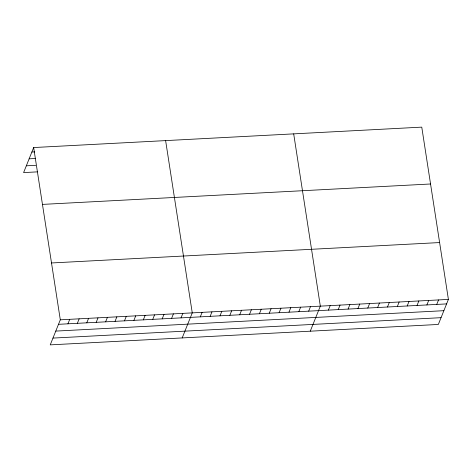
<?xml version="1.0" encoding="UTF-8"?>
<svg xmlns="http://www.w3.org/2000/svg" width="472" height="472" viewBox="0 0 472 472"><rect width="100%" height="100%" fill="white"/><g stroke="black" fill="none" stroke-linecap="round" stroke-linejoin="round"><path stroke-width="0.71" d="M33.665 147.547L60.304 319.821L50.239 344.867L438.335 324.453L448.4 299.407L421.762 127.133L33.665 147.547L23.6 172.593L37.377 171.867M67.927 323.822L69.732 319.326M77.349 323.326L79.154 318.83M86.777 322.83L88.583 318.334M96.2 322.335L98.005 317.839M105.628 321.839L107.433 317.343M115.05 321.343L116.855 316.848M124.478 320.848L126.284 316.352M133.9 320.352L135.706 315.856M143.329 319.857L145.134 315.361M152.751 319.361L154.556 314.865M162.173 318.865L163.985 314.37M171.602 318.37L173.407 313.874M181.024 317.874L182.835 313.378M182.192 337.928L192.257 312.883L165.619 140.603M200.305 316.859L202.11 312.364M210.152 316.34L211.963 311.844M220.005 315.821L221.81 311.325M229.858 315.302L231.663 310.812M239.711 314.783L241.517 310.293M249.558 314.269L251.369 309.774M259.411 313.75L261.217 309.254M269.264 313.231L271.07 308.735M279.117 312.712L280.923 308.216M288.97 312.193L290.776 307.703M298.817 311.679L300.629 307.183M308.67 311.16L310.476 306.664M310.263 331.191L320.329 306.145L293.69 133.871M328.376 310.122L330.182 305.626M338.223 309.602L340.035 305.107M348.076 309.083L349.882 304.593M357.929 308.57L359.735 304.074M367.782 308.051L369.588 303.555M377.629 307.532L379.441 303.036M387.482 307.012L389.288 302.517M397.336 306.493L399.141 301.997M407.188 305.974L408.994 301.484M417.036 305.461L418.847 300.965M426.889 304.942L428.694 300.446M436.742 304.422L438.547 299.926M31.86 152.037L34.763 151.89M29.134 158.822L35.66 158.48M26.326 165.808L35.754 165.312M42.456 204.4L430.552 183.986M51.519 262.969L439.609 242.561M60.304 319.821L448.4 299.407M58.498 324.317L446.595 303.903M55.773 331.096L443.869 310.688M52.964 338.088L441.06 317.674"/></g></svg>
